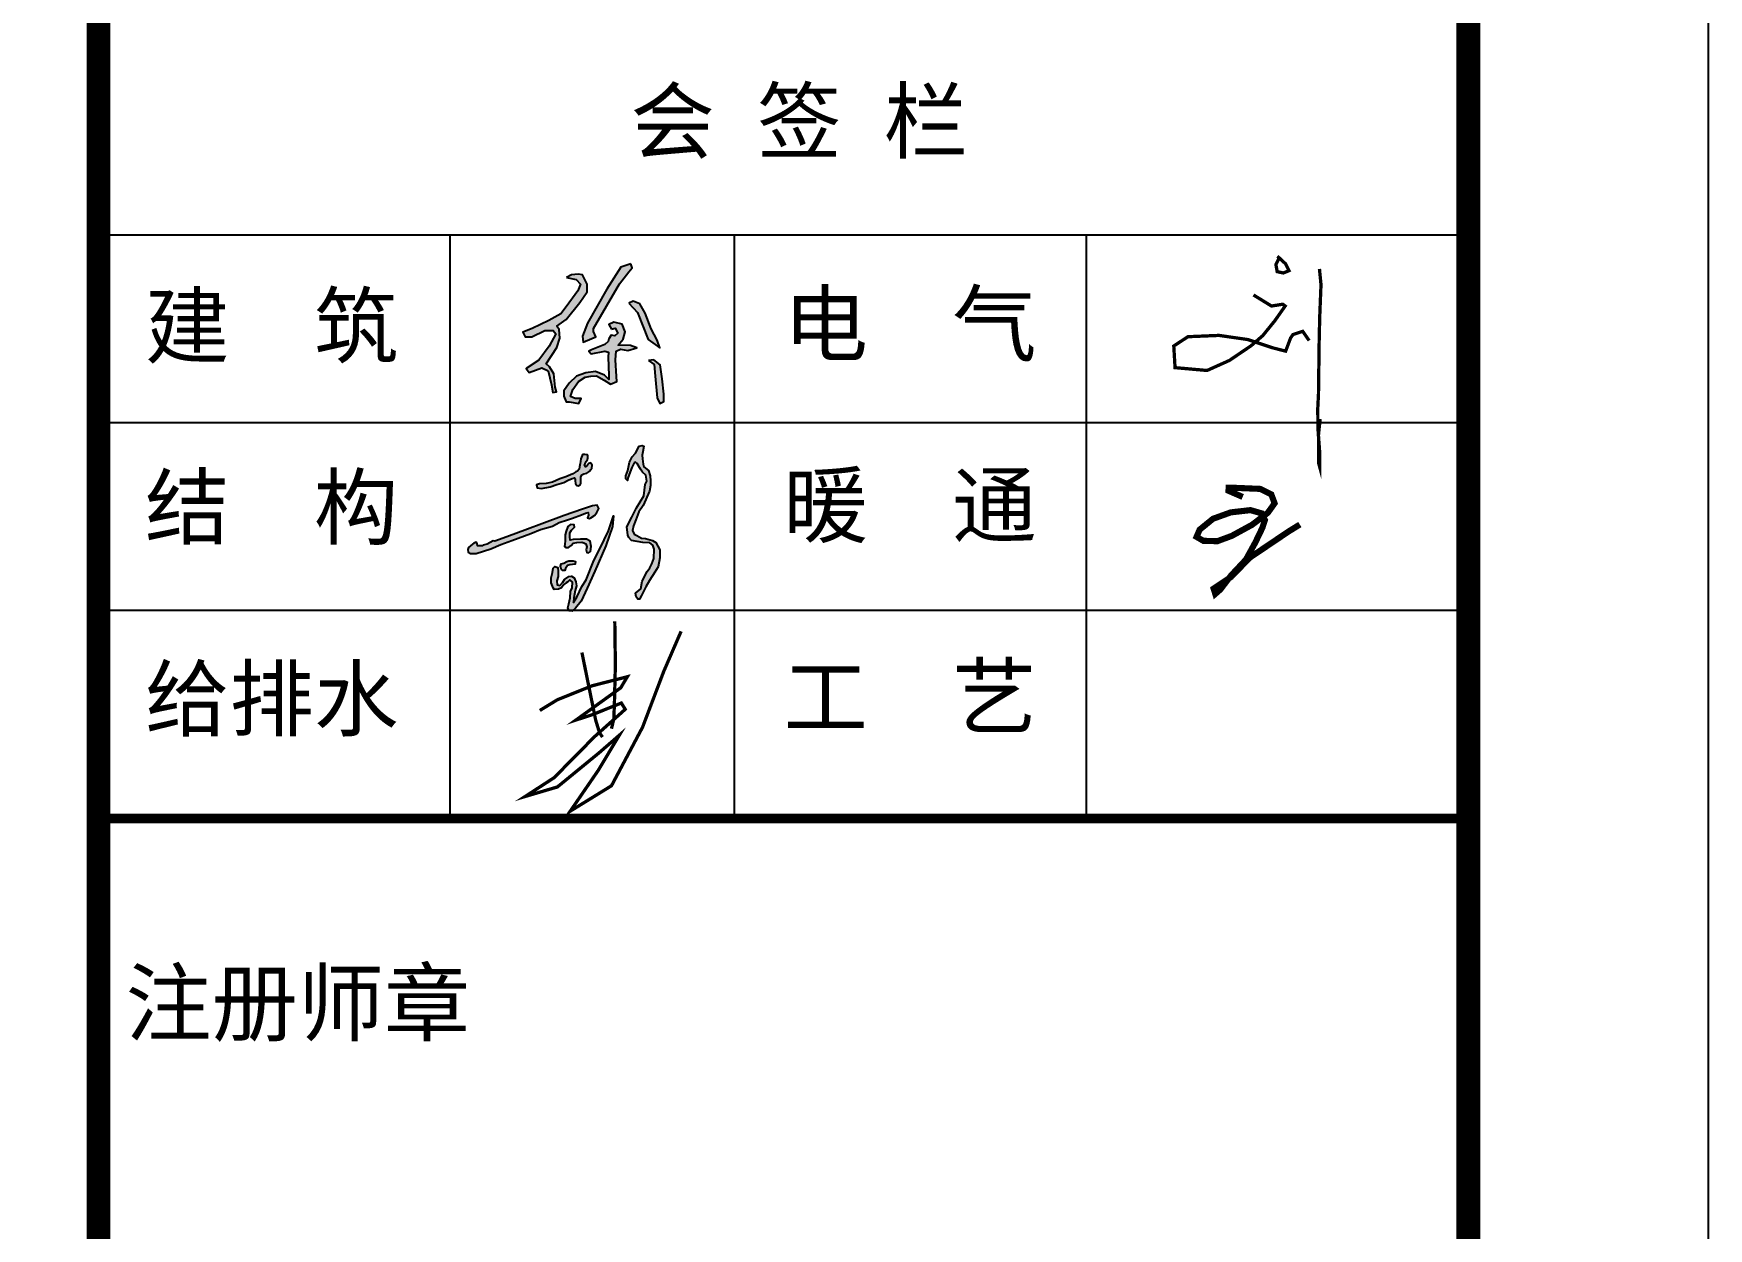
# Model space of a CAD drawing. Extents: x 1169373 to 1413368, y 514619 to 909419.
# Drawn here: x 1288535 to 1295505, y 803921 to 808891 of the extents above; entities that cross this region are included whole.
import ezdxf

# ---------------------------------------------------------------- set-up
doc = ezdxf.new("R2010")
doc.units = 0
doc.header["$LTSCALE"] = 1000
doc.header["$MEASUREMENT"] = 0
doc.layers.add('PUB_TITLE', color=4, linetype='Continuous')
doc.layers.add('图框', color=7, linetype='Continuous')
doc.styles.add('STYLE-黑体', font='simhei.ttf')
doc.styles.add('黑体', font='simhei.ttf')

msp = doc.modelspace()

# ---------------------------------------------------------------- hatches: boundary and pattern name
h = msp.add_hatch(color=256)
h.paths.add_polyline_path([(1291093.7, 807531.2), (1291117.5, 807514.4), (1291121.3, 807466.3), (1291129.7, 807376), (1291141.1, 807351.9), (1291156.9, 807360.6), (1291156.9, 807391.3), (1291150.3, 807454.8), (1291142.4, 807513), (1291116.6, 807533.6)])
h.paths.add_polyline_path([(1291012.4, 807769.1), (1291047.4, 807731.4), (1291092.7, 807618.5), (1291140.4, 807584.4), (1291129.2, 807616.1), (1291104.6, 807663.4), (1291080, 807728.2), (1291057.7, 807767.1), (1291029.9, 807777.8)])
h.paths.add_polyline_path([(1290939.7, 807661), (1290955.6, 807665.8), (1290965.9, 807644.3), (1290954, 807634), (1290938.9, 807636.8), (1290928.6, 807620.9), (1290925.4, 807610.2), (1290911.9, 807597.1), (1290856.7, 807574.9), (1290845.6, 807569.3), (1290855.5, 807558.6), (1290912.7, 807569.3), (1290927, 807566.1), (1290926.2, 807545.1), (1290929.3, 807468.3), (1290928.9, 807452.4), (1290910.7, 807470.7), (1290873.7, 807484.9), (1290832.8, 807480.2), (1290794.3, 807466.3), (1290763.3, 807436.5), (1290741.1, 807405.6), (1290741.9, 807383.3), (1290751.4, 807358.7), (1290764.1, 807358.7), (1290803.4, 807352.4), (1290814.2, 807373.4), (1290789.1, 807373.4), (1290769.3, 807381), (1290778.8, 807411.1), (1290801.9, 807443.7), (1290830.8, 807461.9), (1290854.3, 807465.5), (1290877.7, 807466.7), (1290909.1, 807448.8), (1290936.1, 807432.6), (1290962.3, 807444.1), (1290960.3, 807465.1), (1290956.7, 807533.8), (1290959.1, 807569.5), (1290977.1, 807578.4), (1291007.2, 807572.1), (1291045, 807584), (1291019.2, 807593.9), (1290967.1, 807595.5), (1290988.6, 807620.5), (1290997.3, 807650.7), (1290984.2, 807682.4), (1290949.7, 807690.8), (1290928.6, 807680.4)])
h.paths.add_polyline_path([(1291019.8, 807933.6), (1290979.3, 807919.4), (1290920.6, 807827.9), (1290840, 807686.5), (1290819.3, 807632.4), (1290821.3, 807607.1), (1290857.8, 807622.3), (1290875.1, 807629.5), (1290865.3, 807651.6), (1290864.8, 807663.8), (1290973.2, 807850.2), (1291011.7, 807900.3), (1291025.6, 807916.9)])
h.paths.add_polyline_path([(1290752.3, 807876.7), (1290793.1, 807868.6), (1290811.4, 807849.1), (1290799.5, 807820.6), (1290751.2, 807754.1), (1290729, 807724.9), (1290679.3, 807698), (1290610.3, 807664.1), (1290570.5, 807648.9), (1290581.1, 807629), (1290608.5, 807629), (1290662.3, 807655.3), (1290697.4, 807655.3), (1290707.7, 807642.7), (1290679.9, 807590.7), (1290637.5, 807532.6), (1290584.3, 807498.4), (1290596.8, 807481.1), (1290650.4, 807500), (1290676.6, 807487.9), (1290689.6, 807430), (1290695.2, 807397.4), (1290711, 807401.4), (1290705.3, 807420.8), (1290700.5, 807475.6), (1290682.3, 807505), (1290668.6, 807517.9), (1290712.6, 807585.5), (1290725.5, 807624.2), (1290722.7, 807660.1), (1290713, 807673.4), (1290750.5, 807701.6), (1290807.9, 807772.8), (1290838.1, 807816.3), (1290838.1, 807848.6), (1290818.8, 807886.9), (1290800.6, 807890.5), (1290772.8, 807887.3)])
h = msp.add_hatch(color=256)
h.paths.add_polyline_path([(1290479.7, 806766), (1290525, 806782.2), (1290604.5, 806810.9), (1290645, 806828.8), (1290694.5, 806841.9), (1290722.5, 806856.8), (1290756.4, 806868.1), (1290777.3, 806875.8), (1290814.4, 806889.1), (1290832.3, 806896.2), (1290842.3, 806898.3), (1290844, 806887.4), (1290839.4, 806876.6), (1290848.6, 806874.1), (1290854, 806876.2), (1290869.5, 806887), (1290878.3, 806898.7), (1290887.4, 806915.4), (1290879.5, 806930), (1290861.1, 806927.1), (1290819.8, 806912.5), (1290743, 806886.6), (1290649.3, 806851.9), (1290590.5, 806829.3), (1290503.8, 806797.3), (1290454, 806779), (1290447, 806780.5), (1290422.4, 806767.2), (1290405.8, 806763.4), (1290402.2, 806760.1), (1290382.3, 806760.2), (1290380.7, 806769.1), (1290376.9, 806775.2), (1290366.6, 806771.7), (1290361.1, 806766.5), (1290344.2, 806753.1), (1290341.4, 806745.1), (1290344, 806734.3), (1290353.4, 806727.9), (1290376.2, 806727.9), (1290437.8, 806748.4)])
h.paths.add_polyline_path([(1290817, 807055.3), (1290825.2, 807059.2), (1290836.7, 807062.5), (1290844.8, 807068.2), (1290851.4, 807072.4), (1290853.9, 807078.3), (1290858.3, 807083.8), (1290859.6, 807095.9), (1290852.3, 807105.8), (1290845.3, 807102.3), (1290838.5, 807094.4), (1290831.2, 807089.5), (1290827.1, 807098.1), (1290830.6, 807103.1), (1290834.5, 807110.7), (1290839.3, 807119.4), (1290841.9, 807126.8), (1290841.9, 807134.2), (1290839.7, 807139.4), (1290828.2, 807140.7), (1290820.6, 807139.8), (1290817.9, 807135.7), (1290815.3, 807128.5), (1290812.5, 807121.6), (1290811.4, 807110.9), (1290809.9, 807102.2), (1290806.4, 807088.8), (1290804.7, 807079.2), (1290798.8, 807071.4), (1290791.2, 807068.5), (1290778.3, 807059.8), (1290749.9, 807047.7), (1290725, 807038.7), (1290709.5, 807031.7), (1290694.2, 807025.5), (1290668.4, 807019.8), (1290639.8, 807017.8), (1290628.3, 807013.3), (1290630, 807001.4), (1290648, 806999.4), (1290683.9, 807005.1), (1290712.7, 807014.9), (1290741.5, 807023.4), (1290759.2, 807033.2), (1290776.6, 807039.8), (1290785.3, 807043.4), (1290789.1, 807039.6), (1290788.2, 807030.6), (1290790, 807019.3), (1290794.9, 807011), (1290801, 807009.8), (1290808.8, 807013.3), (1290811.8, 807020.2), (1290811.8, 807034), (1290812.2, 807046.5)])
h.paths.add_polyline_path([(1290767.2, 806784.4), (1290766.3, 806797.3), (1290766.1, 806814.3), (1290773.5, 806825), (1290786.5, 806838), (1290784.4, 806847.2), (1290768.6, 806849.5), (1290757.6, 806840.3), (1290751, 806821.7), (1290746.4, 806805.7), (1290747.6, 806780.9), (1290746, 806767.8), (1290744.1, 806757.5), (1290751.2, 806752.7), (1290760.5, 806752.7), (1290772, 806761.7), (1290780.7, 806771), (1290795.7, 806774.8), (1290816.9, 806775.5), (1290824.6, 806773.2), (1290833.6, 806768.1), (1290837.4, 806756.6), (1290834.5, 806744.1), (1290837.4, 806732.2), (1290843.8, 806731.3), (1290851.8, 806736.4), (1290855.4, 806757.2), (1290850.6, 806779.9), (1290836.1, 806788.6), (1290811.1, 806788.3), (1290780.7, 806787)], flags=17)
h.paths.add_polyline_path([(1290757, 806678.2), (1290766.4, 806681), (1290788.9, 806683.7), (1290789.4, 806695.1), (1290779.9, 806698.1), (1290762.2, 806698.4), (1290754.5, 806695.1), (1290741.5, 806688.7), (1290730.3, 806685.4), (1290727.1, 806676), (1290730.8, 806663.5), (1290736.8, 806657.1), (1290746, 806657.8), (1290748.5, 806665.3)], flags=17)
h.paths.add_polyline_path([(1290712.7, 806615.2), (1290718.5, 806632.2), (1290718.5, 806655), (1290715.8, 806670.6), (1290703.7, 806674.2), (1290697, 806667), (1290694.3, 806648.7), (1290689.4, 806627.3), (1290689.4, 806605.9), (1290696.9, 806585.4), (1290701.8, 806578.6), (1290719, 806579.9), (1290731.3, 806585.4), (1290741.2, 806598.9), (1290751, 806605.7), (1290758.4, 806611.2), (1290767, 806618.6), (1290777.5, 806608.8), (1290775.6, 806586), (1290769.5, 806570.6), (1290768.2, 806543.6), (1290762.7, 806519), (1290758.4, 806503), (1290763.3, 806490.1), (1290776.2, 806488.9), (1290790.4, 806501.2), (1290813.8, 806529.5), (1290838.4, 806584.8), (1290870.6, 806655.5), (1290916, 806760.1), (1290943.9, 806841), (1290948.8, 806885.6), (1290927.2, 806822.9), (1290891.7, 806747.8), (1290866.8, 806699.3), (1290833.9, 806619.5), (1290816.3, 806590.8), (1290795.1, 806546.3), (1290782.1, 806525.1), (1290783.2, 806544.3), (1290788, 806573.8), (1290793.9, 806594.3), (1290791.9, 806610), (1290784, 806627.3), (1290773.9, 806634), (1290762.2, 806632.2), (1290744.8, 806620.6), (1290736.8, 806609), (1290725.2, 806594.7), (1290714, 806597.8)])
msp.add_hatch(color=256).paths.add_polyline_path([(1291034.7, 806808.9), (1291026.7, 806824.2), (1291031.4, 806842.9), (1291041.3, 806868.8), (1291054, 806902.1), (1291071.3, 806927.4), (1291097.4, 806987.8), (1291101.6, 807010.9), (1291102.1, 807030.8), (1291101.1, 807052), (1291093.1, 807073.2), (1291074.7, 807089.3), (1291071.4, 807100.1), (1291069, 807121.9), (1291067.6, 807137.4), (1291069.5, 807150.6), (1291074.2, 807175.2), (1291067.1, 807177.1), (1291054.8, 807174.7), (1291040.2, 807145.9), (1291026, 807130.4), (1291015.2, 807107.7), (1291007.1, 807074.2), (1290999.1, 807051.1), (1290999.1, 807039.3), (1291005.7, 807032.2), (1291007.1, 807042.1), (1291017.5, 807068.5), (1291024.1, 807085.5), (1291034.1, 807104.9), (1291039.9, 807107.7), (1291046.4, 807102.2), (1291060.1, 807078.9), (1291068.7, 807066.3), (1291082.8, 807054.7), (1291086.4, 807029.9), (1291079.8, 807014.8), (1291074.7, 806968.8), (1291044.1, 806917.7), (1291025.1, 806879.8), (1291003.6, 806839.7), (1291007.2, 806804.3), (1291012.4, 806795.6), (1291023.4, 806782.2), (1291070.4, 806773.5), (1291098.8, 806772.4), (1291112.2, 806762.5), (1291118, 806746.3), (1291115.7, 806708), (1291107.5, 806684.8), (1291100, 806669.2), (1291088.4, 806653.5), (1291067.5, 806613), (1291062.3, 806581.7), (1291039.7, 806563.7), (1291042.6, 806548.6), (1291049.5, 806538.8), (1291056.5, 806538.8), (1291064.6, 806553.3), (1291082, 806590.4), (1291098.5, 806616.6), (1291120.6, 806650.7), (1291134, 806673.3), (1291140.9, 806709.7), (1291140.9, 806743.8), (1291123.9, 806774.3), (1291109.9, 806783), (1291080.6, 806791), (1291065.3, 806792.3), (1291044.7, 806802.9)])

# ---------------------------------------------------------------- linework, layer by layer
for points in [[(1291019.8, 807933.6), (1290979.3, 807919.4), (1290920.6, 807827.9), (1290840, 807686.5), (1290819.3, 807632.4), (1290821.3, 807607.1), (1290857.8, 807622.3), (1290875.1, 807629.5), (1290865.3, 807651.6), (1290864.8, 807663.8), (1290973.2, 807850.2), (1291011.7, 807900.3), (1291025.6, 807916.9), (1291019.8, 807933.6)], [(1290752.3, 807876.7), (1290793.1, 807868.6), (1290811.4, 807849.1), (1290799.5, 807820.6), (1290751.2, 807754.1), (1290729, 807724.9), (1290679.3, 807698), (1290610.3, 807664.1), (1290570.5, 807648.9), (1290581.1, 807629), (1290608.5, 807629), (1290662.3, 807655.3), (1290697.4, 807655.3), (1290707.7, 807642.7), (1290679.9, 807590.7), (1290637.5, 807532.6), (1290584.3, 807498.4), (1290596.8, 807481.1), (1290650.4, 807500), (1290676.6, 807487.9), (1290689.6, 807430), (1290695.2, 807397.4), (1290711, 807401.4), (1290705.3, 807420.8), (1290700.5, 807475.6), (1290682.3, 807505), (1290668.6, 807517.9), (1290712.6, 807585.5), (1290725.5, 807624.2), (1290722.7, 807660.1), (1290713, 807673.4), (1290750.5, 807701.6), (1290807.9, 807772.8), (1290838.1, 807816.3), (1290838.1, 807848.6), (1290818.8, 807886.9), (1290800.6, 807890.5), (1290772.8, 807887.3), (1290752.3, 807876.7)], [(1291012.4, 807769.1), (1291047.4, 807731.4), (1291092.7, 807618.5), (1291140.4, 807584.4), (1291129.2, 807616.1), (1291104.6, 807663.4), (1291080, 807728.2), (1291057.7, 807767.1), (1291029.9, 807777.8), (1291012.4, 807769.1)], [(1290939.7, 807661), (1290955.6, 807665.8), (1290955.6, 807665.8), (1290965.9, 807644.3), (1290954, 807634), (1290938.9, 807636.8), (1290928.6, 807620.9), (1290925.4, 807610.2), (1290911.9, 807597.1), (1290856.7, 807574.9), (1290845.6, 807569.3), (1290855.5, 807558.6), (1290855.5, 807558.6), (1290912.7, 807569.3), (1290927, 807566.1), (1290926.2, 807545.1), (1290929.3, 807468.3), (1290928.9, 807452.4), (1290910.7, 807470.7), (1290873.7, 807484.9), (1290832.8, 807480.2), (1290794.3, 807466.3), (1290763.3, 807436.5), (1290741.1, 807405.6), (1290741.9, 807383.3), (1290751.4, 807358.7), (1290764.1, 807358.7), (1290803.4, 807352.4), (1290814.2, 807373.4), (1290789.1, 807373.4), (1290769.3, 807381), (1290778.8, 807411.1), (1290801.9, 807443.7), (1290830.8, 807461.9), (1290854.3, 807465.5), (1290877.7, 807466.7), (1290909.1, 807448.8), (1290936.1, 807432.6), (1290962.3, 807444.1), (1290960.3, 807465.1), (1290956.7, 807533.8), (1290959.1, 807569.5), (1290977.1, 807578.4), (1291007.2, 807572.1), (1291045, 807584), (1291019.2, 807593.9), (1290967.1, 807595.5), (1290988.6, 807620.5), (1290997.3, 807650.7), (1290984.2, 807682.4), (1290949.7, 807690.8), (1290928.6, 807680.4), (1290939.7, 807661)], [(1291093.7, 807531.2), (1291117.5, 807514.4), (1291121.3, 807466.3), (1291129.7, 807376), (1291141.1, 807351.9), (1291156.9, 807360.6), (1291156.9, 807391.3), (1291150.3, 807454.8), (1291142.4, 807513), (1291116.6, 807533.6), (1291093.7, 807531.2)], [(1290757, 806678.2), (1290748.5, 806665.3), (1290746, 806657.8), (1290736.8, 806657.1), (1290730.8, 806663.5), (1290727.1, 806676), (1290730.3, 806685.4), (1290741.5, 806688.7), (1290754.5, 806695.1), (1290762.2, 806698.4), (1290779.9, 806698.1), (1290789.4, 806695.1), (1290788.9, 806683.7), (1290766.4, 806681), (1290757, 806678.2), (1290757, 806678.2)]]:
    msp.add_lwpolyline(points)
for points, const_width in [([(1293710.9, 807964.9), (1293744.2, 807933.8), (1293759.2, 807904.9), (1293735.6, 807895.2), (1293709.9, 807900.6), (1293704.5, 807930.6), (1293716.3, 807953.1)], 13.7), ([(1293885.8, 807912.1), (1293892.2, 807846.7), (1293886.9, 807712.7), (1293884.7, 807617.2), (1293881.7, 807389.4), (1293878.7, 807331.4), (1293879.5, 807247.8), (1293887, 807146.2), (1293887, 807087.4), (1293882.5, 807104), (1293881.7, 807220.7), (1293888.5, 807287.7)], 13.7), ([(1293611.1, 807803.8), (1293686.2, 807757.7), (1293733.4, 807765.2), (1293743.1, 807757.7), (1293700.2, 807696.6), (1293649.7, 807634.4), (1293601.5, 807592.6), (1293511.3, 807531.5), (1293418, 807489.6), (1293284.9, 807501.4), (1293279.6, 807591.5), (1293338.6, 807630.1), (1293467.3, 807635.5), (1293587.5, 807618.3), (1293690.5, 807584), (1293745.2, 807570.1), (1293765.6, 807624.7), (1293775.3, 807638.7), (1293816.1, 807652.6), (1293842.9, 807614)], 13.7), ([(1293566.3, 806963.7), (1293507.2, 806989.4), (1293508, 807002.2), (1293538.9, 807001.3), (1293639.2, 806997.1), (1293685.5, 806973.9), (1293699.2, 806937.1), (1293670.9, 806897.7), (1293605.8, 806848), (1293520.9, 806801.7), (1293460.9, 806779.5), (1293402.6, 806781.2), (1293374.3, 806797.5), (1293387.2, 806827.4), (1293442.9, 806872.8), (1293516.6, 806899.4), (1293598.9, 806908.8), (1293646, 806895.1), (1293658.9, 806867.7), (1293648.6, 806836), (1293618.6, 806773.5), (1293580, 806703.2), (1293517.5, 806636.4), (1293472.9, 806578.1), (1293452.3, 806560.2), (1293445.4, 806582.4), (1293517.5, 806630.4), (1293595.5, 806710.9), (1293758.3, 806820.6), (1293804.2, 806848.8)], 25.5), ([(1290953.5, 806446.8), (1290955.9, 806264.2), (1290952.2, 806115.2), (1290949.7, 806041.9), (1290939.8, 805999.7)], 13.7), ([(1290641.5, 806075.4), (1290714.8, 806120.2), (1290860.2, 806178.5), (1291005.7, 806215.8), (1290978.3, 806169.8), (1290791.9, 806035.7), (1290860.2, 806058), (1290980.8, 806106.5), (1290997, 806080.4), (1290868.9, 805966.1), (1290701.1, 805796), (1290580.6, 805717.7), (1290714.8, 805757.4), (1290886.3, 805897.8), (1290972.1, 805972.3), (1290885.1, 805827), (1290768.3, 805656.8), (1290939.8, 805762.4), (1291069.1, 806005.9), (1291157.3, 806238.2), (1291229.4, 806404.6)], 13.7), ([(1290816.7, 806316.5), (1290873.9, 806035.7), (1290890.1, 805982.3), (1290902.5, 805964.9)], 13.7)]:
    msp.add_lwpolyline(points, dxfattribs=dict(const_width=const_width))
for points in [[(1290694.2, 807025.5), (1290668.4, 807019.8), (1290639.8, 807017.8), (1290628.3, 807013.3), (1290630, 807001.4), (1290648, 806999.4), (1290683.9, 807005.1), (1290712.7, 807014.9), (1290741.5, 807023.4), (1290759.2, 807033.2), (1290776.6, 807039.8), (1290785.3, 807043.4), (1290785.3, 807043.4), (1290789.1, 807039.6), (1290788.2, 807030.6), (1290790, 807019.3), (1290794.9, 807011), (1290801, 807009.8), (1290808.8, 807013.3), (1290811.8, 807020.2), (1290811.8, 807034), (1290812.2, 807046.5), (1290817, 807055.3), (1290825.2, 807059.2), (1290836.7, 807062.5), (1290844.8, 807068.2), (1290851.4, 807072.4), (1290853.9, 807078.3), (1290858.3, 807083.8), (1290859.6, 807095.9), (1290852.3, 807105.8), (1290845.3, 807102.3), (1290838.5, 807094.4), (1290831.2, 807089.5), (1290831.2, 807089.5), (1290831.2, 807089.5), (1290827.1, 807098.1), (1290830.6, 807103.1), (1290834.5, 807110.7), (1290839.3, 807119.4), (1290841.9, 807126.8), (1290841.9, 807134.2), (1290839.7, 807139.4), (1290828.2, 807140.7), (1290820.6, 807139.8), (1290817.9, 807135.7), (1290815.3, 807128.5), (1290812.5, 807121.6), (1290811.4, 807110.9), (1290809.9, 807102.2), (1290806.4, 807088.8), (1290804.7, 807079.2), (1290798.8, 807071.4), (1290791.2, 807068.5), (1290778.3, 807059.8), (1290749.9, 807047.7), (1290725, 807038.7), (1290709.5, 807031.7), (1290694.2, 807025.5)], [(1291034.1, 807104.9), (1291024.1, 807085.5), (1291017.5, 807068.5), (1291007.1, 807042.1), (1291005.7, 807032.2), (1290999.1, 807039.3), (1290999.1, 807051.1), (1291007.1, 807074.2), (1291015.2, 807107.7), (1291026, 807130.4), (1291040.2, 807145.9), (1291054.8, 807174.7), (1291067.1, 807177.1), (1291074.2, 807175.2), (1291069.5, 807150.6), (1291067.6, 807137.4), (1291069, 807121.9), (1291071.4, 807100.1), (1291074.7, 807089.3), (1291093.1, 807073.2), (1291101.1, 807052), (1291102.1, 807030.8), (1291101.6, 807010.9), (1291097.4, 806987.8), (1291071.3, 806927.4), (1291054, 806902.1), (1291041.3, 806868.8), (1291031.4, 806842.9), (1291026.7, 806824.2), (1291034.7, 806808.9), (1291044.7, 806802.9), (1291065.3, 806792.3), (1291080.6, 806791), (1291109.9, 806783), (1291123.9, 806774.3), (1291140.9, 806743.8), (1291140.9, 806709.7), (1291134, 806673.3), (1291120.6, 806650.7), (1291098.5, 806616.6), (1291082, 806590.4), (1291064.6, 806553.3), (1291056.5, 806538.8), (1291049.5, 806538.8), (1291042.6, 806548.6), (1291039.7, 806563.7), (1291062.3, 806581.7), (1291067.5, 806613), (1291088.4, 806653.5), (1291100, 806669.2), (1291107.5, 806684.8), (1291115.7, 806708), (1291118, 806746.3), (1291112.2, 806762.5), (1291098.8, 806772.4), (1291070.4, 806773.5), (1291023.4, 806782.2), (1291012.4, 806795.6), (1291007.2, 806804.3), (1291003.6, 806839.7), (1291025.1, 806879.8), (1291044.1, 806917.7), (1291074.7, 806968.8), (1291079.8, 807014.8), (1291086.4, 807029.9), (1291082.8, 807054.7), (1291068.7, 807066.3), (1291060.1, 807078.9), (1291046.4, 807102.2), (1291039.9, 807107.7), (1291034.1, 807104.9)], [(1290447, 806780.5), (1290422.4, 806767.2), (1290405.8, 806763.4), (1290402.2, 806760.1), (1290382.3, 806760.2), (1290380.7, 806769.1), (1290376.9, 806775.2), (1290366.6, 806771.7), (1290361.1, 806766.5), (1290344.2, 806753.1), (1290341.4, 806745.1), (1290344, 806734.3), (1290353.4, 806727.9), (1290376.2, 806727.9), (1290437.8, 806748.4), (1290479.7, 806766), (1290525, 806782.2), (1290604.5, 806810.9), (1290645, 806828.8), (1290694.5, 806841.9), (1290722.5, 806856.8), (1290756.4, 806868.1), (1290777.3, 806875.8), (1290814.4, 806889.1), (1290832.3, 806896.2), (1290842.3, 806898.3), (1290844, 806887.4), (1290839.4, 806876.6), (1290848.6, 806874.1), (1290854, 806876.2), (1290869.5, 806887), (1290878.3, 806898.7), (1290887.4, 806915.4), (1290879.5, 806930), (1290861.1, 806927.1), (1290819.8, 806912.5), (1290743, 806886.6), (1290649.3, 806851.9), (1290590.5, 806829.3), (1290503.8, 806797.3), (1290454, 806779), (1290447, 806780.5)], [(1290689.4, 806605.9), (1290689.4, 806627.3), (1290694.3, 806648.7), (1290697, 806667), (1290703.7, 806674.2), (1290715.8, 806670.6), (1290718.5, 806655), (1290718.5, 806632.2), (1290712.7, 806615.2), (1290714, 806597.8), (1290725.2, 806594.7), (1290736.8, 806609), (1290744.8, 806620.6), (1290762.2, 806632.2), (1290773.9, 806634), (1290784, 806627.3), (1290791.9, 806610), (1290793.9, 806594.3), (1290788, 806573.8), (1290783.2, 806544.3), (1290782.1, 806525.1), (1290795.1, 806546.3), (1290816.3, 806590.8), (1290833.9, 806619.5), (1290866.8, 806699.3), (1290891.7, 806747.8), (1290927.2, 806822.9), (1290948.8, 806885.6), (1290943.9, 806841), (1290916, 806760.1), (1290870.6, 806655.5), (1290838.4, 806584.8), (1290813.8, 806529.5), (1290790.4, 806501.2), (1290776.2, 806488.9), (1290763.3, 806490.1), (1290758.4, 806503), (1290762.7, 806519), (1290768.2, 806543.6), (1290769.5, 806570.6), (1290775.6, 806586), (1290775.6, 806586), (1290777.5, 806608.8), (1290767, 806618.6), (1290758.4, 806611.2), (1290751, 806605.7), (1290741.2, 806598.9), (1290731.3, 806585.4), (1290719, 806579.9), (1290701.8, 806578.6), (1290696.9, 806585.4), (1290689.4, 806605.9)], [(1290766.3, 806797.3), (1290766.1, 806814.3), (1290773.5, 806825), (1290786.5, 806838), (1290784.4, 806847.2), (1290768.6, 806849.5), (1290757.6, 806840.3), (1290751, 806821.7), (1290746.4, 806805.7), (1290747.6, 806780.9), (1290746, 806767.8), (1290744.1, 806757.5), (1290751.2, 806752.7), (1290760.5, 806752.7), (1290772, 806761.7), (1290780.7, 806771), (1290795.7, 806774.8), (1290816.9, 806775.5), (1290824.6, 806773.2), (1290833.6, 806768.1), (1290837.4, 806756.6), (1290834.5, 806744.1), (1290837.4, 806732.2), (1290843.8, 806731.3), (1290851.8, 806736.4), (1290855.4, 806757.2), (1290850.6, 806779.9), (1290836.1, 806788.6), (1290811.1, 806788.3), (1290780.7, 806787), (1290767.2, 806784.4), (1290766.3, 806797.3)]]:
    msp.add_lwpolyline(points, close=True)
at = {"layer": 'PUB_TITLE'}
msp.add_lwpolyline([(1236104.7, 783418.7), (1295504.7, 783418.7), (1295504.7, 825418.7), (1236104.7, 825418.7)], close=True, dxfattribs=at)
at = {"layer": 'PUB_TITLE', "const_width": 100}
msp.add_lwpolyline([(1238604.7, 784418.7), (1294504.7, 784418.7), (1294504.7, 824418.7), (1238604.7, 824418.7)], close=True, dxfattribs=at)
at = {"layer": '图框', "color": 4}
msp.add_line((1288804.7, 824418.7), (1288804.7, 784418.7), dxfattribs=at)
at = {"layer": '图框', "color": 0}
for p, q in [((1288804.7, 808053.9), (1294482.7, 808053.9)), ((1288804.7, 807273), (1294482.7, 807273)), ((1288804.7, 806492.1), (1294482.7, 806492.1)), ((1288804.7, 805625.7), (1294504.7, 805625.7))]:
    msp.add_line(p, q, dxfattribs=at)
at = {"layer": '图框', "color": 4, "const_width": 98.6}
msp.add_lwpolyline([(1288804.7, 824418.7), (1288804.7, 784418.7)], dxfattribs=at)
msp.add_lwpolyline([(1288804.7, 824418.7), (1294504.7, 824418.7), (1294504.7, 784418.7), (1288804.7, 784418.7)], close=True, dxfattribs=at)
at = {"layer": '图框', "color": 0}
for points in [[(1290268.8, 805625.7), (1290268.8, 808053.9)], [(1291452.3, 805625.7), (1291452.3, 808053.9)], [(1292916.4, 805625.7), (1292916.4, 808053.9)]]:
    msp.add_lwpolyline(points, dxfattribs=at)
at = {"layer": '图框', "color": 0, "const_width": 40.3}
msp.add_lwpolyline([(1288804.7, 805625.7), (1294504.7, 805625.7)], dxfattribs=at)

# ---------------------------------------------------------------- texts
at = {"layer": '图框', "color": 0, "style": 'STYLE-黑体'}
for s, p in [('会 签 栏', (1291018.4, 808397.8)), ('建  筑', (1288998.8, 807546.2)), ('电  气', (1291655.3, 807554.7)), ('结  构', (1288998.8, 806792.2)), ('暖  通', (1291655.3, 806800.7)), ('给排水', (1288998.8, 805995.6)), ('工  艺', (1291655.3, 806004.1))]:
    msp.add_text(s, height=257.69, dxfattribs=at).set_placement(p)
at = {"layer": '图框', "color": 4, "style": '黑体'}
msp.add_text('注册师章', height=262.94, dxfattribs=at).set_placement((1288917.3, 804727.6))

doc.saveas('drawing.dxf')
